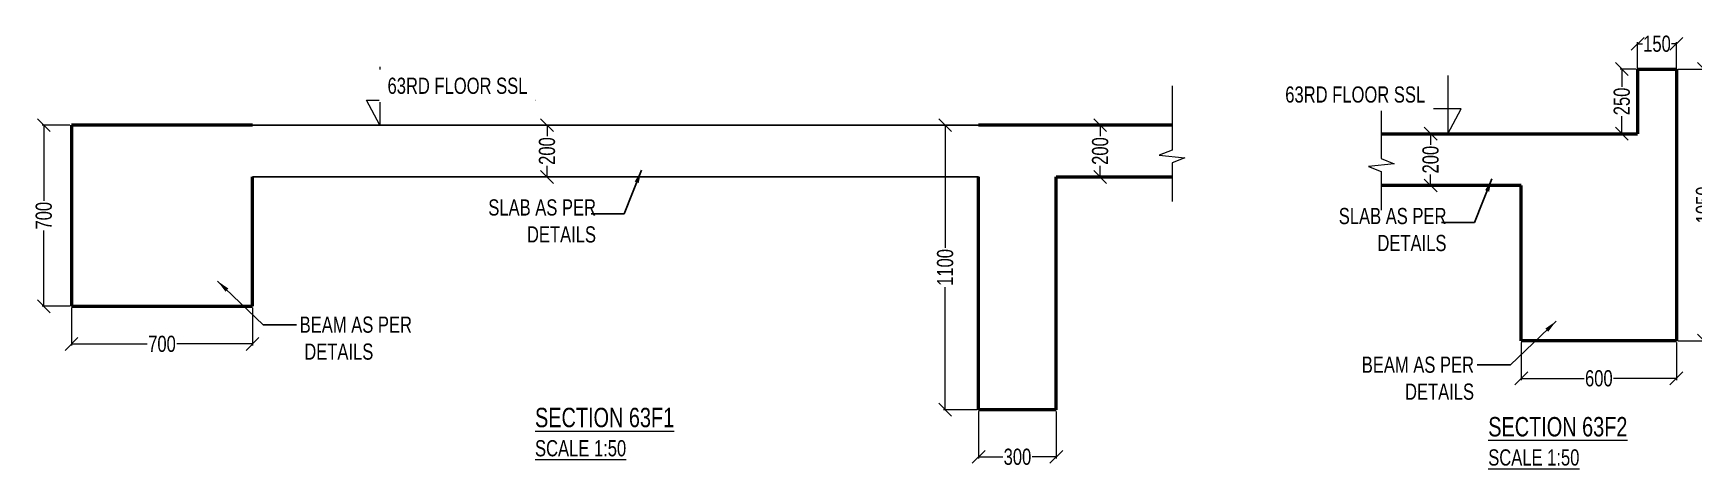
# Model space of a CAD drawing. Header units: millimetres. Extents: x -2 to 69443, y 95 to 32793.
# Drawn here: x 15430 to 21854, y 95 to 1779 of the extents above; entities that cross this region are included whole.
import ezdxf

# ---------------------------------------------------------------- set-up
doc = ezdxf.new("R2010")
doc.units = ezdxf.units.MM
doc.layers.add('Beam Nos', color=7, linetype='Continuous')
doc.layers.add('dim', color=8, linetype='Continuous')
for name, color, linetype, lineweight in [('G-ANNO-TEXT', 231, 'Continuous', 9), ('S-BEAM', 7, 'Continuous', 18), ('S-DETL-GENF', 7, 'Continuous', 18), ('S-DETL-THIN', 1, 'Continuous', 18), ('S-FLOOR', 2, 'Continuous', 9), ('SEC TEXT', 50, 'Continuous', 5)]:
    doc.layers.add(name, color=color, linetype=linetype, lineweight=lineweight)
doc.styles.add('sd', font='ARIALN.TTF')
doc.styles.add('SOBHA', font='swisscl.ttf')
doc.dimstyles.new('S--25', dxfattribs={"dimscale": 25, "dimtxt": 2.5, "dimasz": 2, "dimexe": 0.25, "dimexo": 0.25, "dimgap": 0.1, "dimtad": 0, "dimdec": 0, "dimrnd": 0.0005, "dimzin": 0, "dimdsep": 46, "dimtxsty": 'SOBHA', "dimblk": 'OBLIQUE', "dimcen": 0.09, "dimclrd": 8, "dimclre": 8, "dimclrt": 6, "dimadec": 0, "dimazin": 0, "dimtfac": 1, "dimtdec": 0, "dimtofl": 0, "dimtmove": 0, "dimatfit": 3, "dimfxl": 0.18, "dimtolj": 1, "dimtzin": 0, "dimlwd": -1, "dimlwe": -1, "dimarcsym": 0})

# ---------------------------------------------------------------- blocks, each defined once
blk = doc.blocks.new('_OBLIQUE')
at = {"color": 0, "linetype": 'ByBlock'}
blk.add_line((-0.5, -0.5), (0.5, 0.5), dxfattribs=at)
blk = doc.blocks.new('*D346')
at = {"layer": 'Defpoints', "color": 0, "transparency": 16777216}
for p in [(21186.4, 589.9), (21786.4, 589.9), (21186.4, 444.4)]:
    blk.add_point(p, dxfattribs=at)
at = {"layer": 'S-BEAM', "color": 8, "transparency": 16777216}
for p, q in [((21186.4, 583.7), (21186.4, 438.1)), ((21786.4, 583.7), (21786.4, 438.1)), ((21186.4, 444.4), (21429.2, 444.4)), ((21786.4, 444.4), (21543.6, 444.4))]:
    blk.add_line(p, q, dxfattribs=at)
at = {"layer": 'S-BEAM', "color": 8, "transparency": 16777216, "xscale": 50, "yscale": 50, "zscale": 50, "rotation": 180}
blk.add_blockref('_OBLIQUE', (21186.4, 444.4), dxfattribs=at)
at = {"layer": 'S-BEAM', "color": 8, "transparency": 16777216, "xscale": 50, "yscale": 50, "zscale": 50}
blk.add_blockref('_OBLIQUE', (21786.4, 444.4), dxfattribs=at)
at = {"layer": 'S-BEAM', "color": 6, "transparency": 16777216, "insert": (21486.4, 444.4), "char_height": 62.5, "width": 11.297, "attachment_point": 5, "style": 'SOBHA'}
blk.add_mtext('\\A1;600', dxfattribs=at)
blk = doc.blocks.new('*D347')
at = {"layer": 'Defpoints', "color": 0, "transparency": 16777216}
for p in [(21786.4, 1639.9), (21786.4, 589.9), (21893.5, 589.9)]:
    blk.add_point(p, dxfattribs=at)
at = {"layer": 'S-BEAM', "color": 8, "transparency": 16777216}
for p, q in [((21792.6, 1639.9), (21899.7, 1639.9)), ((21893.5, 1639.9), (21893.5, 1190.9)), ((21893.5, 589.9), (21893.5, 1039)), ((21792.6, 589.9), (21899.7, 589.9))]:
    blk.add_line(p, q, dxfattribs=at)
at = {"layer": 'S-BEAM', "color": 8, "transparency": 16777216, "xscale": 50, "yscale": 50, "zscale": 50}
for p, rotation in [((21893.5, 1639.9), 90), ((21893.5, 589.9), 270)]:
    blk.add_blockref('_OBLIQUE', p, dxfattribs=dict(at, rotation=rotation))
at = {"layer": 'S-BEAM', "color": 6, "transparency": 16777216, "insert": (21893.5, 1114.9), "char_height": 62.5, "width": 15.063, "attachment_point": 5, "rotation": 90, "style": 'SOBHA'}
blk.add_mtext('\\A1;1050', dxfattribs=at)
blk = doc.blocks.new('*D348')
at = {"layer": 'Defpoints', "color": 0, "transparency": 16777216}
for p in [(21636.4, 1639.9), (21540, 1389.9), (21575.4, 1389.9)]:
    blk.add_point(p, dxfattribs=at)
at = {"layer": 'S-BEAM', "color": 8, "transparency": 16777216}
for p, q in [((21630.1, 1639.9), (21569.1, 1639.9)), ((21575.4, 1639.9), (21575.4, 1572)), ((21575.4, 1389.9), (21575.4, 1457.9)), ((21546.3, 1389.9), (21581.6, 1389.9))]:
    blk.add_line(p, q, dxfattribs=at)
at = {"layer": 'S-BEAM', "color": 8, "transparency": 16777216, "xscale": 50, "yscale": 50, "zscale": 50}
for p, rotation in [((21575.4, 1639.9), 90), ((21575.4, 1389.9), 270)]:
    blk.add_blockref('_OBLIQUE', p, dxfattribs=dict(at, rotation=rotation))
at = {"layer": 'S-BEAM', "color": 6, "transparency": 16777216, "insert": (21575.4, 1514.9), "char_height": 62.5, "width": 11.297, "attachment_point": 5, "rotation": 90, "style": 'SOBHA'}
blk.add_mtext('\\A1;250', dxfattribs=at)
blk = doc.blocks.new('*D349')
at = {"layer": 'Defpoints', "color": 0, "transparency": 16777216}
for p in [(20800.2, 1389.9), (20800.2, 1189.9), (20835.6, 1189.9)]:
    blk.add_point(p, dxfattribs=at)
at = {"layer": 'S-BEAM', "color": 8, "transparency": 16777216}
for p, q in [((20806.5, 1389.9), (20841.8, 1389.9)), ((20835.6, 1389.9), (20835.6, 1347)), ((20835.6, 1189.9), (20835.6, 1232.9)), ((20806.5, 1189.9), (20841.8, 1189.9))]:
    blk.add_line(p, q, dxfattribs=at)
at = {"layer": 'S-BEAM', "color": 8, "transparency": 16777216, "xscale": 50, "yscale": 50, "zscale": 50}
for p, rotation in [((20835.6, 1389.9), 90), ((20835.6, 1189.9), 270)]:
    blk.add_blockref('_OBLIQUE', p, dxfattribs=dict(at, rotation=rotation))
at = {"layer": 'S-BEAM', "color": 6, "transparency": 16777216, "insert": (20835.6, 1289.9), "char_height": 62.5, "width": 11.297, "attachment_point": 5, "rotation": 90, "style": 'SOBHA'}
blk.add_mtext('\\A1;200', dxfattribs=at)
blk = doc.blocks.new('M_Break Line R1 - M_Break Line R1-9785807-11F4')
at = {"layer": 'S-DETL-GENF'}
for p, q in [((11694.9, 37642.5), (11694.9, 37394)), ((11694.9, 37394), (11644.9, 37374)), ((11644.9, 37374), (11744.9, 37364)), ((11744.9, 37364), (11694.9, 37344)), ((11694.9, 37344), (11694.9, 37195))]:
    blk.add_line(p, q, dxfattribs=at)
blk = doc.blocks.new('*D350')
at = {"layer": 'Defpoints', "color": 0, "transparency": 16777216}
for p in [(15578.5, 723.2), (16278.5, 723.2), (16278.5, 577.6)]:
    blk.add_point(p, dxfattribs=at)
at = {"layer": 'S-BEAM', "color": 8, "transparency": 16777216}
for p, q in [((15578.5, 716.9), (15578.5, 571.3)), ((16278.5, 716.9), (16278.5, 571.3)), ((15578.5, 577.6), (15871.6, 577.6)), ((16278.5, 577.6), (15985.4, 577.6))]:
    blk.add_line(p, q, dxfattribs=at)
at = {"layer": 'S-BEAM', "color": 8, "transparency": 16777216, "xscale": 50, "yscale": 50, "zscale": 50, "rotation": 180}
blk.add_blockref('_OBLIQUE', (15578.5, 577.6), dxfattribs=at)
at = {"layer": 'S-BEAM', "color": 8, "transparency": 16777216, "xscale": 50, "yscale": 50, "zscale": 50}
blk.add_blockref('_OBLIQUE', (16278.5, 577.6), dxfattribs=at)
at = {"layer": 'S-BEAM', "color": 6, "transparency": 16777216, "insert": (15928.5, 577.6), "char_height": 62.5, "width": 11.297, "attachment_point": 5, "style": 'SOBHA'}
blk.add_mtext('\\A1;700', dxfattribs=at)
blk = doc.blocks.new('*D351')
at = {"layer": 'Defpoints', "color": 0, "transparency": 16777216}
for p in [(15578.5, 1423.2), (15471.4, 723.2), (15578.5, 723.2)]:
    blk.add_point(p, dxfattribs=at)
at = {"layer": 'S-BEAM', "color": 8, "transparency": 16777216}
for p, q in [((15572.2, 1423.2), (15465.1, 1423.2)), ((15471.4, 1423.2), (15471.4, 1130.1)), ((15471.4, 723.2), (15471.4, 1016.2)), ((15572.2, 723.2), (15465.1, 723.2))]:
    blk.add_line(p, q, dxfattribs=at)
at = {"layer": 'S-BEAM', "color": 8, "transparency": 16777216, "xscale": 50, "yscale": 50, "zscale": 50}
for p, rotation in [((15471.4, 1423.2), 90), ((15471.4, 723.2), 270)]:
    blk.add_blockref('_OBLIQUE', p, dxfattribs=dict(at, rotation=rotation))
at = {"layer": 'S-BEAM', "color": 6, "transparency": 16777216, "insert": (15471.4, 1073.2), "char_height": 62.5, "width": 15.063, "attachment_point": 5, "rotation": 90, "style": 'SOBHA'}
blk.add_mtext('\\A1;700', dxfattribs=at)
blk = doc.blocks.new('*D352')
at = {"layer": 'Defpoints', "color": 0, "transparency": 16777216}
for p in [(19593, 1423.2), (19557.6, 1223.2), (19593, 1223.2)]:
    blk.add_point(p, dxfattribs=at)
at = {"layer": 'S-BEAM', "color": 8, "transparency": 16777216}
for p, q in [((19586.7, 1423.2), (19551.4, 1423.2)), ((19557.6, 1423.2), (19557.6, 1380.2)), ((19586.7, 1223.2), (19551.4, 1223.2)), ((19557.6, 1223.2), (19557.6, 1266.1))]:
    blk.add_line(p, q, dxfattribs=at)
at = {"layer": 'S-BEAM', "color": 8, "transparency": 16777216, "xscale": 50, "yscale": 50, "zscale": 50}
for p, rotation in [((19557.6, 1423.2), 90), ((19557.6, 1223.2), 270)]:
    blk.add_blockref('_OBLIQUE', p, dxfattribs=dict(at, rotation=rotation))
at = {"layer": 'S-BEAM', "color": 6, "transparency": 16777216, "insert": (19557.6, 1323.2), "char_height": 62.5, "width": 11.297, "attachment_point": 5, "rotation": 90, "style": 'SOBHA'}
blk.add_mtext('\\A1;200', dxfattribs=at)
blk = doc.blocks.new('*D470')
at = {"layer": 'Defpoints', "color": 0, "transparency": 16777216}
for p in [(19087.5, 323.2), (19387.5, 323.2), (19387.5, 141)]:
    blk.add_point(p, dxfattribs=at)
at = {"layer": 'S-BEAM', "color": 8, "transparency": 16777216}
for p, q in [((19087.5, 316.9), (19087.5, 134.8)), ((19387.5, 316.9), (19387.5, 134.8)), ((19087.5, 141), (19180.4, 141)), ((19387.5, 141), (19294.6, 141))]:
    blk.add_line(p, q, dxfattribs=at)
at = {"layer": 'S-BEAM', "color": 8, "transparency": 16777216, "xscale": 50, "yscale": 50, "zscale": 50, "rotation": 180}
blk.add_blockref('_OBLIQUE', (19087.5, 141), dxfattribs=at)
at = {"layer": 'S-BEAM', "color": 8, "transparency": 16777216, "xscale": 50, "yscale": 50, "zscale": 50}
blk.add_blockref('_OBLIQUE', (19387.5, 141), dxfattribs=at)
at = {"layer": 'S-BEAM', "color": 6, "transparency": 16777216, "insert": (19237.5, 141), "char_height": 62.5, "attachment_point": 5, "style": 'SOBHA'}
blk.add_mtext('\\A1;300', dxfattribs=at)
blk = doc.blocks.new('*D471')
at = {"layer": 'Defpoints', "color": 0, "transparency": 16777216}
for p in [(18958, 1423.2), (19087.5, 1423.2), (19087.5, 323.2)]:
    blk.add_point(p, dxfattribs=at)
at = {"layer": 'S-BEAM', "color": 8, "transparency": 16777216}
for p, q in [((19081.2, 1423.2), (18951.8, 1423.2)), ((18958, 1423.2), (18958, 949.1)), ((18958, 323.2), (18958, 797.2)), ((19081.2, 323.2), (18951.8, 323.2))]:
    blk.add_line(p, q, dxfattribs=at)
at = {"layer": 'S-BEAM', "color": 8, "transparency": 16777216, "xscale": 50, "yscale": 50, "zscale": 50}
for p, rotation in [((18958, 1423.2), 90), ((18958, 323.2), 270)]:
    blk.add_blockref('_OBLIQUE', p, dxfattribs=dict(at, rotation=rotation))
at = {"layer": 'S-BEAM', "color": 6, "transparency": 16777216, "insert": (18958, 873.2), "char_height": 62.5, "attachment_point": 5, "rotation": 90, "style": 'SOBHA'}
blk.add_mtext('\\A1;1100', dxfattribs=at)
blk = doc.blocks.new('*D472')
at = {"layer": 'Defpoints', "color": 0, "transparency": 16777216}
for p in [(17417.9, 1423.2), (17457.6, 1423.2), (17457.6, 1223.2)]:
    blk.add_point(p, dxfattribs=at)
at = {"layer": 'S-BEAM', "color": 8, "transparency": 16777216}
for p, q in [((17451.4, 1423.2), (17411.6, 1423.2)), ((17417.9, 1423.2), (17417.9, 1380.2)), ((17451.4, 1223.2), (17411.6, 1223.2)), ((17417.9, 1223.2), (17417.9, 1266.1))]:
    blk.add_line(p, q, dxfattribs=at)
at = {"layer": 'S-BEAM', "color": 8, "transparency": 16777216, "xscale": 50, "yscale": 50, "zscale": 50}
for p, rotation in [((17417.9, 1423.2), 90), ((17417.9, 1223.2), 270)]:
    blk.add_blockref('_OBLIQUE', p, dxfattribs=dict(at, rotation=rotation))
at = {"layer": 'S-BEAM', "color": 6, "transparency": 16777216, "insert": (17417.9, 1323.2), "char_height": 62.5, "attachment_point": 5, "rotation": 90, "style": 'SOBHA'}
blk.add_mtext('\\A1;200', dxfattribs=at)
blk = doc.blocks.new('*D473')
at = {"layer": 'Defpoints', "color": 0, "transparency": 16777216}
for p in [(21786.4, 1737.6), (21636.4, 1595.9), (21786.4, 1595.9)]:
    blk.add_point(p, dxfattribs=at)
at = {"layer": 'S-BEAM', "color": 8, "transparency": 16777216}
for p, q in [((21636.4, 1602.2), (21636.4, 1743.8)), ((21636.4, 1737.6), (21655, 1737.6)), ((21786.4, 1737.6), (21767.7, 1737.6)), ((21786.4, 1602.2), (21786.4, 1743.8))]:
    blk.add_line(p, q, dxfattribs=at)
at = {"layer": 'S-BEAM', "color": 8, "transparency": 16777216, "xscale": 50, "yscale": 50, "zscale": 50, "rotation": 180}
blk.add_blockref('_OBLIQUE', (21636.4, 1737.6), dxfattribs=at)
at = {"layer": 'S-BEAM', "color": 8, "transparency": 16777216, "xscale": 50, "yscale": 50, "zscale": 50}
blk.add_blockref('_OBLIQUE', (21786.4, 1737.6), dxfattribs=at)
at = {"layer": 'S-BEAM', "color": 6, "transparency": 16777216, "insert": (21711.4, 1737.6), "char_height": 62.5, "attachment_point": 5, "style": 'SOBHA'}
blk.add_mtext('\\A1;150', dxfattribs=at)

msp = doc.modelspace()

# ---------------------------------------------------------------- linework, layer by layer
at = {"layer": 'Beam Nos'}
for p, q in [((16278.5, 1423.2), (19087.5, 1423.2)), ((16278.5, 1223.2), (19087.5, 1223.2))]:
    msp.add_line(p, q, dxfattribs=at)
at = {"layer": 'G-ANNO-TEXT'}
for p, q in [((17578.8, 1104.5), (17521.8, 1104.5)), ((20868.5, 1071.3), (20811.6, 1071.3))]:
    msp.add_line(p, q, dxfattribs=at)
at = {"layer": 'S-BEAM', "color": 7, "lineweight": 50}
for p, q in [((21636.4, 1639.9), (21786.4, 1639.9)), ((21636.4, 1639.9), (21636.4, 1389.9)), ((21786.4, 1639.9), (21786.4, 589.9)), ((16278.5, 1423.2), (15578.5, 1423.2)), ((15578.5, 1423.2), (15578.5, 723.2)), ((16278.5, 1423.2), (16278.5, 1423.2)), ((16278.5, 723.2), (16278.5, 1223.2)), ((19087.5, 323.2), (19087.5, 1223.2)), ((19387.5, 323.2), (19387.5, 1223.2)), ((21186.4, 589.9), (21186.4, 1189.9)), ((15578.5, 723.2), (16278.5, 723.2)), ((21786.4, 589.9), (21186.4, 589.9))]:
    msp.add_line(p, q, dxfattribs=at)
at = {"layer": 'S-DETL-THIN'}
for p, q in [((16770.7, 1648.3), (16770.7, 1423.3)), ((20902.5, 1614.9), (20902.5, 1389.9)), ((16770.7, 1423.3), (16719.1, 1519.8)), ((16719.1, 1519.8), (17374.1, 1519.8)), ((20954.1, 1486.5), (20299.1, 1486.5)), ((20902.5, 1389.9), (20954.1, 1486.5))]:
    msp.add_line(p, q, dxfattribs=at)
at = {"layer": 'S-FLOOR', "color": 7, "lineweight": 50}
for p, q in [((19835.5, 1423.2), (19087.5, 1423.2)), ((20644.9, 1389.9), (21636.4, 1389.9)), ((19387.5, 1223.2), (19835.5, 1223.2)), ((21186.4, 1189.9), (20644.9, 1189.9)), ((19387.5, 323.2), (19087.5, 323.2))]:
    msp.add_line(p, q, dxfattribs=at)

# ---------------------------------------------------------------- block references
at = {"layer": 'S-DETL-GENF', "color": 6, "lineweight": 25}
msp.add_blockref('M_Break Line R1 - M_Break Line R1-9785807-11F4', (8140.6, -36066.9), dxfattribs=at)

# ---------------------------------------------------------------- texts
at = {"layer": 'dim', "color": 6, "char_height": 62.5, "style": 'SOBHA', "bg_fill": 2}
for insert, attachment_point in [((16461.1, 683.4), 1), ((21003.7, 528.6), 3)]:
    msp.add_mtext('BEAM AS PER\\P DETAILS ', dxfattribs=dict(at, insert=insert, attachment_point=attachment_point))
at = {"layer": 'SEC TEXT', "color": 1, "linetype": 'ByBlock', "char_height": 75, "width": 804.109, "attachment_point": 1, "rotation": 0.01072, "style": 'sd'}
for s, insert in [('{\\fSwis721 LtCn BT|b0|i0|c0|p34;\\LSECTION 63F1\\P\\H0.83333x;SCALE 1:50}', (17371.4, 330.6)), ('{\\fSwis721 LtCn BT|b0|i0|c0|p34;\\LSECTION 63F2\\P\\H0.83333x;SCALE 1:50}', (21058.6, 295))]:
    msp.add_mtext(s, dxfattribs=dict(at, insert=insert))

# ---------------------------------------------------------------- dimensions: what is measured, and where the dimension line sits
at = {"layer": 'S-BEAM'}
for p1, p2, distance, picture, middle in [((21636.4, 1595.9), (21786.4, 1595.9), 141.7, '*D473', (21711.4, 1737.6)), ((17457.6, 1223.2), (17457.6, 1423.2), 39.8, '*D472', (17417.9, 1323.2)), ((19087.5, 323.2), (19087.5, 1423.2), 129.5, '*D471', (18958, 873.2)), ((19087.5, 323.2), (19387.5, 323.2), -182.1, '*D470', (19237.5, 141))]:
    dim = msp.add_aligned_dim(p1=p1, p2=p2, distance=distance, dimstyle='S--25', dxfattribs=at)
    dim.commit()
    dim.dimension.update_dxf_attribs({"geometry": picture, "text_midpoint": middle})
for base, p1, p2, angle, picture, middle in [((21575.4, 1389.9), (21636.4, 1639.9), (21540, 1389.9), 90, '*D348', (21575.4, 1514.9)), ((21893.5, 589.9), (21786.4, 1639.9), (21786.4, 589.9), 90, '*D347', (21893.5, 1114.9)), ((15471.4, 723.2), (15578.5, 1423.2), (15578.5, 723.2), 90, '*D351', (15471.4, 1073.2)), ((19557.6, 1223.2), (19593, 1423.2), (19593, 1223.2), 90, '*D352', (19557.6, 1323.2)), ((20835.6, 1189.9), (20800.2, 1389.9), (20800.2, 1189.9), 90, '*D349', (20835.6, 1289.9)), ((21186.4, 444.4), (21786.4, 589.9), (21186.4, 589.9), 180, '*D346', (21486.4, 444.4))]:
    dim = msp.add_linear_dim(base=base, p1=p1, p2=p2, angle=angle, dimstyle='S--25', dxfattribs=at)
    dim.commit()
    dim.dimension.update_dxf_attribs({"geometry": picture, "text_midpoint": middle})
dim = msp.add_linear_dim(base=(16278.5, 577.6), p1=(15578.5, 723.2), p2=(16278.5, 723.2), dimstyle='S--25', dxfattribs=at)
dim.commit()
dim.dimension.update_dxf_attribs({"geometry": '*D350', "text_midpoint": (15928.5, 577.6)})

# ---------------------------------------------------------------- next in the draw order: texts
at = {"layer": 'dim', "color": 6, "char_height": 62.5, "attachment_point": 3, "style": 'SOBHA', "bg_fill": 2}
for s, insert in [('63RD FLOOR SSL', (17342.1, 1606.8)), ('SLAB AS PER\\P DETAILS ', (17607.3, 1136.4)), ('SLAB AS PER\\P DETAILS ', (20897, 1103.2))]:
    msp.add_mtext(s, dxfattribs=dict(at, insert=insert))

# ---------------------------------------------------------------- next in the draw order: leaders
at = {"layer": 'dim'}
for points in [[(16143.6, 820.3), (16320.5, 651.4), (16448.8, 651.4)], [(21321.2, 665.5), (21144.4, 496.6), (21016.1, 496.6)]]:
    msp.add_leader(points, dimstyle='S--25', dxfattribs=at)

# ---------------------------------------------------------------- next in the draw order: block references
at = {"layer": 'S-DETL-GENF', "color": 6, "lineweight": 25, "xscale": -1}
msp.add_blockref('M_Break Line R1 - M_Break Line R1-9785807-11F4', (32339.8, -36100.1), dxfattribs=at)

# ---------------------------------------------------------------- next in the draw order: leaders
at = {"layer": 'dim'}
for points in [[(17783, 1248.8), (17716.4, 1079.9), (17588.1, 1079.9)], [(21072.8, 1215.6), (21006.1, 1046.7), (20877.8, 1046.7)]]:
    msp.add_leader(points, dimstyle='S--25', dxfattribs=at)

# ---------------------------------------------------------------- next in the draw order: texts
at = {"layer": 'dim', "color": 6, "insert": (20814.6, 1573), "char_height": 62.5, "attachment_point": 3, "style": 'SOBHA', "bg_fill": 2}
msp.add_mtext('63RD FLOOR SSL', dxfattribs=at)

doc.saveas('drawing.dxf')
